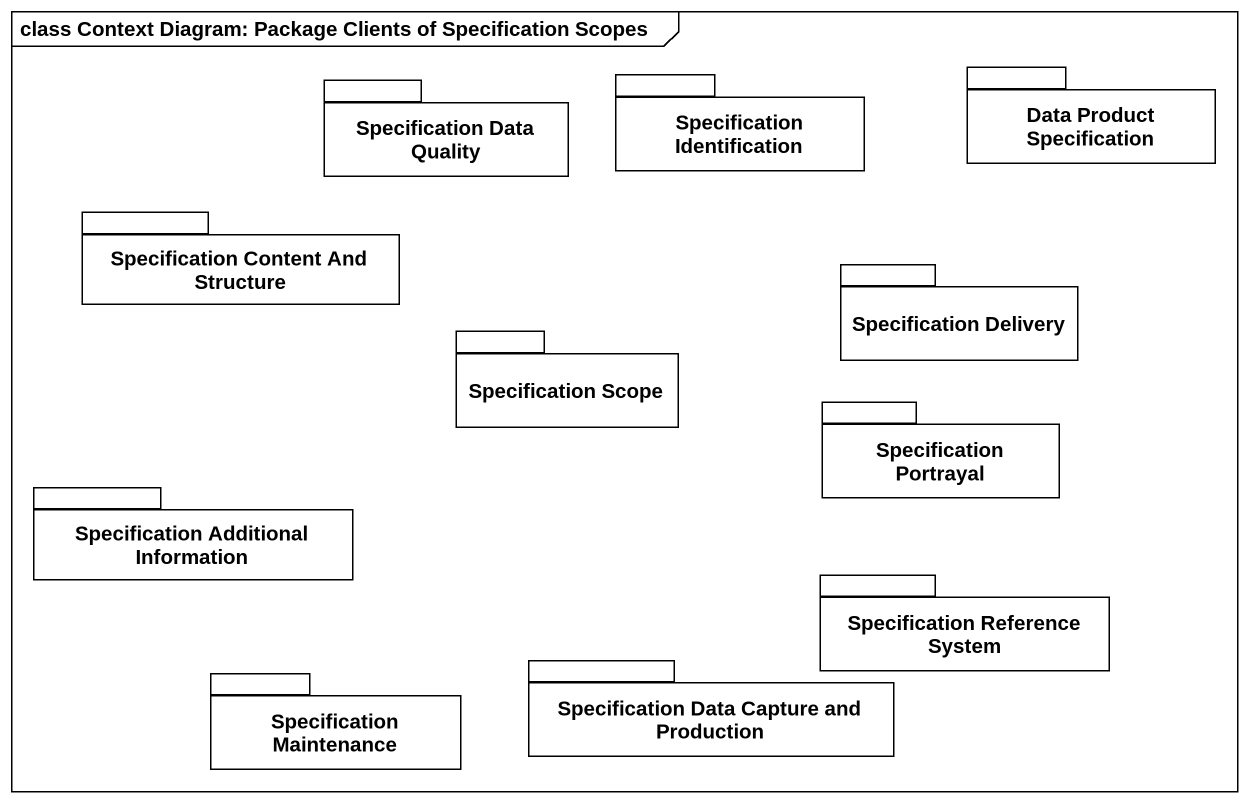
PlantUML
@startuml
mainframe class Context Diagram: Package Clients of Specification Scopes
package "Specification Identification" as Specification_Identification {
}
package "Data Product Specification" as Data_Product_Specification {
}
package "Specification Data Quality" as Specification_Data_Quality {
}
package "Specification Content And Structure" as Specification_Content_And {
}
package "Specification Delivery" as Specification_Delivery {
}
package "Specification Scope" as Specification_Scope {
}
package "Specification Portrayal" as Specification_Portrayal {
}
package "Specification Additional Information" as Specification_Additional {
}
package "Specification Reference System" as Specification_Reference {
}
package "Specification Data Capture and Production" as Specification_Data_Capture {
}
package "Specification Maintenance" as Specification_Maintenance {
}
@enduml
